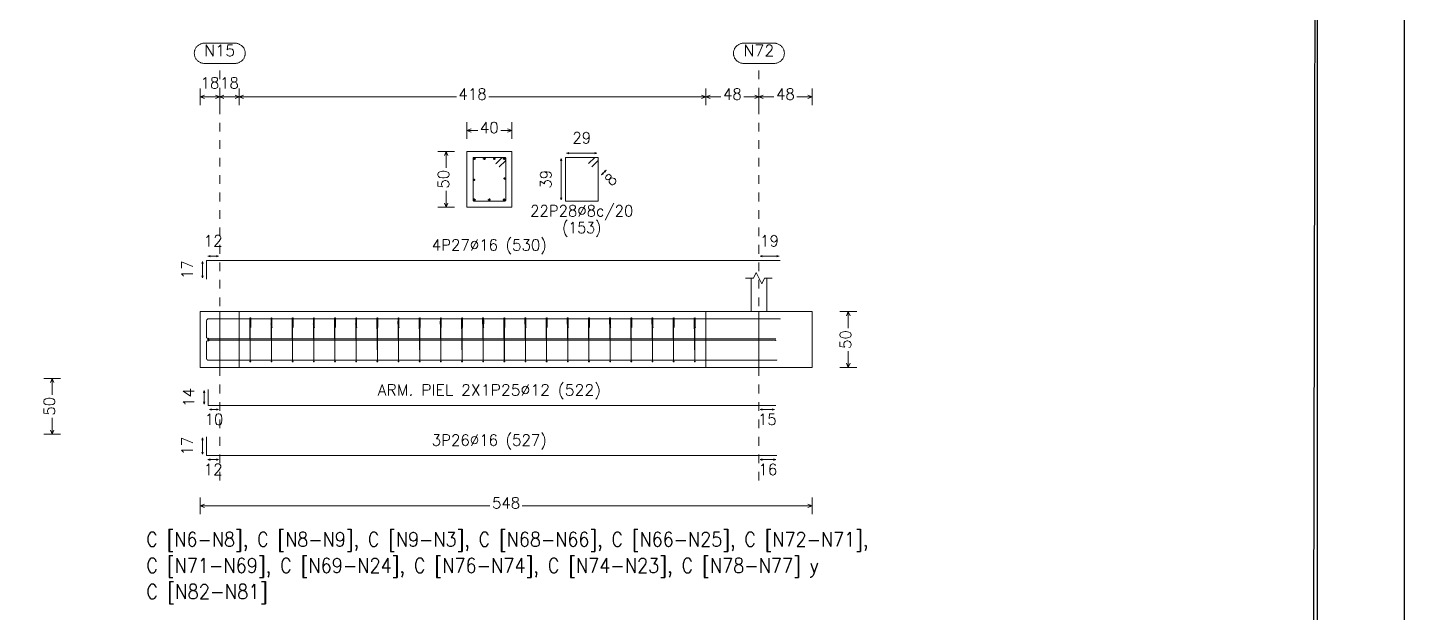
# Model space of a CAD drawing. Header units: millimetres. Extents: x -252 to 259, y -4 to 137.
# Drawn here: x 242.91 to 258.68, y 33.63 to 40.33 of the extents above; entities that cross this region are included whole.
import ezdxf
from ezdxf.enums import TextEntityAlignment as Align

# ---------------------------------------------------------------- set-up
doc = ezdxf.new("R2010")
doc.units = ezdxf.units.MM
doc.linetypes.add('CYPE_PUNTO', pattern=[0.075, 0, -0.075])
doc.layers.get('0').update_dxf_attribs({"lineweight": 0})
for name, color, linetype, lineweight in [('CIM_COTAS', 2, 'Continuous', 0), ('CIM_DIB_ARMADOS', 4, 'Continuous', 0), ('CIM_GEOMETRIA', 2, 'Continuous', 0), ('CIM_REFEREN', 2, 'Continuous', 0), ('CIM_TXT_ARMADOS', 3, 'Continuous', 0)]:
    doc.layers.add(name, color=color, linetype=linetype, lineweight=lineweight)
doc.layers.add('VG', color=7, linetype='Continuous')
doc.styles.add('CYPETXT', font='romans__.ttf', dxfattribs={"height": 0.2})

# ---------------------------------------------------------------- blocks, each defined once
blk = doc.blocks.new('PLANTILLA')
at = {"layer": 'VG'}
for p, q in [((72904.71, 49195.011), (72904.71, 49224.711)), ((72903.71, 49223.711), (72903.71, 49196.011))]:
    blk.add_line(p, q, dxfattribs=at)
blk.add_lwpolyline([(72864.71, 49223.711), (72864.71, 49196.011), (72885.71, 49196.011), (72885.71, 49199.611), (72903.66, 49199.561), (72903.71, 49223.711), (72864.71, 49223.711)], close=True, dxfattribs=at)

msp = doc.modelspace()

# ---------------------------------------------------------------- hatches: boundary and pattern name
at = {"layer": 'CIM_DIB_ARMADOS'}
h = msp.add_hatch(color=256, dxfattribs=at)
edge = h.paths.add_edge_path()
edge.add_arc((248.272, 38.769), 0.00102, 0, 360)
h = msp.add_hatch(color=256, dxfattribs=at)
edge = h.paths.add_edge_path()
edge.add_arc((248.309, 38.732), 0.00102, 0, 360)
h = msp.add_hatch(color=256, dxfattribs=at)
edge = h.paths.add_edge_path()
edge.add_arc((245.451, 36.932), 0.00102, 0, 360)
h = msp.add_hatch(color=256, dxfattribs=at)
edge = h.paths.add_edge_path()
edge.add_arc((245.694, 36.932), 0.00102, 0, 360)
h = msp.add_hatch(color=256, dxfattribs=at)
edge = h.paths.add_edge_path()
edge.add_arc((245.936, 36.932), 0.00102, 0, 360)
h = msp.add_hatch(color=256, dxfattribs=at)
edge = h.paths.add_edge_path()
edge.add_arc((246.179, 36.932), 0.00102, 0, 360)
h = msp.add_hatch(color=256, dxfattribs=at)
edge = h.paths.add_edge_path()
edge.add_arc((246.421, 36.932), 0.00102, 0, 360)
h = msp.add_hatch(color=256, dxfattribs=at)
edge = h.paths.add_edge_path()
edge.add_arc((246.664, 36.932), 0.00102, 0, 360)
h = msp.add_hatch(color=256, dxfattribs=at)
edge = h.paths.add_edge_path()
edge.add_arc((246.906, 36.932), 0.00102, 0, 360)
h = msp.add_hatch(color=256, dxfattribs=at)
edge = h.paths.add_edge_path()
edge.add_arc((247.148, 36.932), 0.00102, 0, 360)
h = msp.add_hatch(color=256, dxfattribs=at)
edge = h.paths.add_edge_path()
edge.add_arc((247.391, 36.932), 0.00102, 0, 360)
h = msp.add_hatch(color=256, dxfattribs=at)
edge = h.paths.add_edge_path()
edge.add_arc((247.633, 36.932), 0.00102, 0, 360)
h = msp.add_hatch(color=256, dxfattribs=at)
edge = h.paths.add_edge_path()
edge.add_arc((247.876, 36.932), 0.00102, 0, 360)
h = msp.add_hatch(color=256, dxfattribs=at)
edge = h.paths.add_edge_path()
edge.add_arc((248.118, 36.932), 0.00102, 0, 360)
h = msp.add_hatch(color=256, dxfattribs=at)
edge = h.paths.add_edge_path()
edge.add_arc((248.361, 36.932), 0.00102, 0, 360)
h = msp.add_hatch(color=256, dxfattribs=at)
edge = h.paths.add_edge_path()
edge.add_arc((248.603, 36.932), 0.00102, 0, 360)
h = msp.add_hatch(color=256, dxfattribs=at)
edge = h.paths.add_edge_path()
edge.add_arc((248.846, 36.932), 0.00102, 0, 360)
h = msp.add_hatch(color=256, dxfattribs=at)
edge = h.paths.add_edge_path()
edge.add_arc((249.088, 36.932), 0.00102, 0, 360)
h = msp.add_hatch(color=256, dxfattribs=at)
edge = h.paths.add_edge_path()
edge.add_arc((249.33, 36.932), 0.00102, 0, 360)
h = msp.add_hatch(color=256, dxfattribs=at)
edge = h.paths.add_edge_path()
edge.add_arc((249.573, 36.932), 0.00102, 0, 360)
h = msp.add_hatch(color=256, dxfattribs=at)
edge = h.paths.add_edge_path()
edge.add_arc((249.815, 36.932), 0.00102, 0, 360)
h = msp.add_hatch(color=256, dxfattribs=at)
edge = h.paths.add_edge_path()
edge.add_arc((250.058, 36.932), 0.00102, 0, 360)
h = msp.add_hatch(color=256, dxfattribs=at)
edge = h.paths.add_edge_path()
edge.add_arc((250.3, 36.932), 0.00102, 0, 360)
h = msp.add_hatch(color=256, dxfattribs=at)
edge = h.paths.add_edge_path()
edge.add_arc((250.543, 36.932), 0.00102, 0, 360)
h = msp.add_hatch(color=256, dxfattribs=at)
edge = h.paths.add_edge_path()
edge.add_arc((251.526, 36.989), 0.00102, 0, 360)
h = msp.add_hatch(color=256, dxfattribs=at)
edge = h.paths.add_edge_path()
edge.add_arc((244.957, 36.774), 0.00102, 0, 360)
h = msp.add_hatch(color=256, dxfattribs=at)
edge = h.paths.add_edge_path()
edge.add_arc((244.975, 36.761), 0.00102, 0, 360)
h = msp.add_hatch(color=256, dxfattribs=at)
edge = h.paths.add_edge_path()
edge.add_arc((245.462, 36.894), 0.00102, 0, 360)
h = msp.add_hatch(color=256, dxfattribs=at)
edge = h.paths.add_edge_path()
edge.add_arc((245.705, 36.894), 0.00102, 0, 360)
h = msp.add_hatch(color=256, dxfattribs=at)
edge = h.paths.add_edge_path()
edge.add_arc((245.947, 36.894), 0.00102, 0, 360)
h = msp.add_hatch(color=256, dxfattribs=at)
edge = h.paths.add_edge_path()
edge.add_arc((246.19, 36.894), 0.00102, 0, 360)
h = msp.add_hatch(color=256, dxfattribs=at)
edge = h.paths.add_edge_path()
edge.add_arc((246.432, 36.894), 0.00102, 0, 360)
h = msp.add_hatch(color=256, dxfattribs=at)
edge = h.paths.add_edge_path()
edge.add_arc((246.675, 36.894), 0.00102, 0, 360)
h = msp.add_hatch(color=256, dxfattribs=at)
edge = h.paths.add_edge_path()
edge.add_arc((246.917, 36.894), 0.00102, 0, 360)
h = msp.add_hatch(color=256, dxfattribs=at)
edge = h.paths.add_edge_path()
edge.add_arc((247.16, 36.894), 0.00102, 0, 360)
h = msp.add_hatch(color=256, dxfattribs=at)
edge = h.paths.add_edge_path()
edge.add_arc((247.402, 36.894), 0.00102, 0, 360)
h = msp.add_hatch(color=256, dxfattribs=at)
edge = h.paths.add_edge_path()
edge.add_arc((247.644, 36.894), 0.00102, 0, 360)
h = msp.add_hatch(color=256, dxfattribs=at)
edge = h.paths.add_edge_path()
edge.add_arc((247.887, 36.894), 0.00102, 0, 360)
h = msp.add_hatch(color=256, dxfattribs=at)
edge = h.paths.add_edge_path()
edge.add_arc((248.129, 36.894), 0.00102, 0, 360)
h = msp.add_hatch(color=256, dxfattribs=at)
edge = h.paths.add_edge_path()
edge.add_arc((248.372, 36.894), 0.00102, 0, 360)
h = msp.add_hatch(color=256, dxfattribs=at)
edge = h.paths.add_edge_path()
edge.add_arc((248.614, 36.894), 0.00102, 0, 360)
h = msp.add_hatch(color=256, dxfattribs=at)
edge = h.paths.add_edge_path()
edge.add_arc((248.857, 36.894), 0.00102, 0, 360)
h = msp.add_hatch(color=256, dxfattribs=at)
edge = h.paths.add_edge_path()
edge.add_arc((249.099, 36.894), 0.00102, 0, 360)
h = msp.add_hatch(color=256, dxfattribs=at)
edge = h.paths.add_edge_path()
edge.add_arc((249.342, 36.894), 0.00102, 0, 360)
h = msp.add_hatch(color=256, dxfattribs=at)
edge = h.paths.add_edge_path()
edge.add_arc((249.584, 36.894), 0.00102, 0, 360)
h = msp.add_hatch(color=256, dxfattribs=at)
edge = h.paths.add_edge_path()
edge.add_arc((249.826, 36.894), 0.00102, 0, 360)
h = msp.add_hatch(color=256, dxfattribs=at)
edge = h.paths.add_edge_path()
edge.add_arc((250.069, 36.894), 0.00102, 0, 360)
h = msp.add_hatch(color=256, dxfattribs=at)
edge = h.paths.add_edge_path()
edge.add_arc((250.311, 36.894), 0.00102, 0, 360)
h = msp.add_hatch(color=256, dxfattribs=at)
edge = h.paths.add_edge_path()
edge.add_arc((250.554, 36.894), 0.00102, 0, 360)
h = msp.add_hatch(color=256, dxfattribs=at)
edge = h.paths.add_edge_path()
edge.add_arc((251.475, 36.761), 0.00102, 0, 360)
h = msp.add_hatch(color=256, dxfattribs=at)
edge = h.paths.add_edge_path()
edge.add_arc((244.957, 36.733), 0.00102, 0, 360)
h = msp.add_hatch(color=256, dxfattribs=at)
edge = h.paths.add_edge_path()
edge.add_arc((244.975, 36.745), 0.00102, 0, 360)
h = msp.add_hatch(color=256, dxfattribs=at)
edge = h.paths.add_edge_path()
edge.add_arc((251.475, 36.745), 0.00102, 0, 360)
h = msp.add_hatch(color=256, dxfattribs=at)
edge = h.paths.add_edge_path()
edge.add_arc((251.488, 36.518), 0.00102, 0, 360)

# ---------------------------------------------------------------- linework, layer by layer
at = {"layer": 'CIM_COTAS', "linetype": 'CYPE_PUNTO'}
for p, q in [((245.107, 35.137), (245.107, 39.918)), ((251.283, 35.137), (251.283, 39.918))]:
    msp.add_line(p, q, dxfattribs=at)
at = {"layer": 'CIM_COTAS'}
for p, q in [((244.883, 39.438), (244.883, 39.63)), ((245.107, 39.438), (245.107, 39.63)), ((245.107, 39.438), (245.107, 39.63)), ((245.331, 39.438), (245.331, 39.63)), ((245.331, 39.438), (245.331, 39.63)), ((250.675, 39.438), (250.675, 39.63)), ((250.675, 39.438), (250.675, 39.63)), ((251.283, 39.438), (251.283, 39.63)), ((251.283, 39.438), (251.283, 39.63)), ((251.891, 39.438), (251.891, 39.63)), ((244.883, 39.534), (244.931, 39.553)), ((244.883, 39.534), (244.931, 39.515)), ((244.883, 39.534), (245.107, 39.534)), ((245.107, 39.534), (245.059, 39.553)), ((245.107, 39.534), (245.059, 39.515)), ((245.107, 39.534), (245.155, 39.553)), ((245.107, 39.534), (245.155, 39.515)), ((245.107, 39.534), (245.331, 39.534)), ((245.331, 39.534), (245.283, 39.553)), ((245.331, 39.534), (245.283, 39.515)), ((245.331, 39.534), (245.379, 39.553)), ((245.331, 39.534), (245.379, 39.515)), ((245.331, 39.534), (247.818, 39.534)), ((248.188, 39.534), (250.675, 39.534)), ((250.675, 39.534), (250.627, 39.553)), ((250.675, 39.534), (250.627, 39.515)), ((250.675, 39.534), (250.723, 39.553)), ((250.675, 39.534), (250.723, 39.515)), ((250.675, 39.534), (250.847, 39.534)), ((251.11, 39.534), (251.283, 39.534)), ((251.283, 39.534), (251.235, 39.553)), ((251.283, 39.534), (251.235, 39.515)), ((251.283, 39.534), (251.331, 39.553)), ((251.283, 39.534), (251.331, 39.515)), ((251.283, 39.534), (251.455, 39.534)), ((251.718, 39.534), (251.891, 39.534)), ((251.891, 39.534), (251.843, 39.553)), ((251.891, 39.534), (251.843, 39.515)), ((247.939, 39.054), (247.939, 39.246)), ((247.939, 39.15), (247.987, 39.169)), ((247.939, 39.15), (247.987, 39.131)), ((247.939, 39.15), (248.063, 39.15)), ((248.326, 39.15), (248.451, 39.15)), ((248.451, 39.15), (248.403, 39.169)), ((248.451, 39.15), (248.403, 39.131)), ((248.451, 39.054), (248.451, 39.246)), ((247.605, 38.91), (247.797, 38.91)), ((247.701, 38.91), (247.682, 38.862)), ((247.701, 38.91), (247.72, 38.862)), ((247.701, 38.722), (247.701, 38.91)), ((247.701, 38.27), (247.701, 38.459)), ((247.605, 38.27), (247.797, 38.27)), ((247.701, 38.27), (247.682, 38.318)), ((247.701, 38.27), (247.72, 38.318)), ((252.211, 37.073), (252.403, 37.073)), ((252.307, 37.073), (252.288, 37.025)), ((252.307, 37.073), (252.327, 37.025)), ((252.307, 36.885), (252.307, 37.073)), ((252.307, 36.433), (252.307, 36.622)), ((252.307, 36.433), (252.288, 36.481)), ((252.307, 36.433), (252.327, 36.481)), ((243.091, 36.308), (243.283, 36.308)), ((243.187, 36.308), (243.168, 36.26)), ((243.187, 36.308), (243.207, 36.26)), ((243.187, 36.12), (243.187, 36.308)), ((252.211, 36.433), (252.403, 36.433)), ((243.187, 35.668), (243.187, 35.857)), ((243.091, 35.668), (243.283, 35.668)), ((243.187, 35.668), (243.168, 35.716)), ((243.187, 35.668), (243.207, 35.716)), ((244.883, 34.753), (244.883, 34.945)), ((244.883, 34.849), (244.931, 34.868)), ((251.891, 34.849), (251.843, 34.868)), ((251.891, 34.753), (251.891, 34.945)), ((244.883, 34.849), (244.931, 34.83)), ((244.883, 34.849), (248.202, 34.849)), ((248.572, 34.849), (251.891, 34.849)), ((251.891, 34.849), (251.843, 34.83))]:
    msp.add_line(p, q, dxfattribs=at)
for points in [[(245.283, 40.149), (245.291, 40.148), (245.299, 40.148), (245.306, 40.146), (245.314, 40.144), (245.321, 40.142), (245.328, 40.139), (245.335, 40.136), (245.342, 40.132), (245.349, 40.128), (245.355, 40.124), (245.361, 40.119), (245.366, 40.113), (245.371, 40.108), (245.376, 40.102), (245.381, 40.095), (245.385, 40.089), (245.388, 40.082), (245.391, 40.075), (245.394, 40.067), (245.396, 40.06), (245.397, 40.053), (245.398, 40.045), (245.399, 40.037), (245.399, 40.03), (245.398, 40.022), (245.397, 40.014), (245.396, 40.007), (245.394, 39.999), (245.391, 39.992), (245.388, 39.985), (245.385, 39.978), (245.381, 39.971), (245.376, 39.965), (245.371, 39.959), (245.366, 39.953), (245.361, 39.948), (245.355, 39.943), (245.349, 39.938), (245.342, 39.934), (245.335, 39.931), (245.328, 39.927), (245.321, 39.925), (245.314, 39.922), (245.306, 39.92), (245.299, 39.919), (245.291, 39.918), (245.283, 39.918), (244.93, 39.918), (244.923, 39.918), (244.915, 39.919), (244.907, 39.92), (244.9, 39.922), (244.892, 39.925), (244.885, 39.927), (244.878, 39.931), (244.872, 39.934), (244.865, 39.938), (244.859, 39.943), (244.853, 39.948), (244.847, 39.953), (244.842, 39.959), (244.837, 39.965), (244.833, 39.971), (244.829, 39.978), (244.826, 39.985), (244.823, 39.992), (244.82, 39.999), (244.818, 40.007), (244.817, 40.014), (244.816, 40.022), (244.815, 40.03), (244.815, 40.037), (244.816, 40.045), (244.817, 40.053), (244.818, 40.06), (244.82, 40.067), (244.823, 40.075), (244.826, 40.082), (244.829, 40.089), (244.833, 40.095), (244.837, 40.102), (244.842, 40.108), (244.847, 40.113), (244.853, 40.119), (244.859, 40.124), (244.865, 40.128), (244.872, 40.132), (244.878, 40.136), (244.885, 40.139), (244.892, 40.142), (244.9, 40.144), (244.907, 40.146), (244.915, 40.148), (244.923, 40.148), (244.93, 40.149), (245.283, 40.149)], [(251.459, 40.149), (251.467, 40.148), (251.475, 40.148), (251.482, 40.146), (251.49, 40.144), (251.497, 40.142), (251.504, 40.139), (251.511, 40.136), (251.518, 40.132), (251.525, 40.128), (251.531, 40.124), (251.537, 40.119), (251.542, 40.113), (251.547, 40.108), (251.552, 40.102), (251.557, 40.095), (251.561, 40.089), (251.564, 40.082), (251.567, 40.075), (251.57, 40.067), (251.572, 40.06), (251.573, 40.053), (251.574, 40.045), (251.575, 40.037), (251.575, 40.03), (251.574, 40.022), (251.573, 40.014), (251.572, 40.007), (251.57, 39.999), (251.567, 39.992), (251.564, 39.985), (251.561, 39.978), (251.557, 39.971), (251.552, 39.965), (251.547, 39.959), (251.542, 39.953), (251.537, 39.948), (251.531, 39.943), (251.525, 39.938), (251.518, 39.934), (251.511, 39.931), (251.504, 39.927), (251.497, 39.925), (251.49, 39.922), (251.482, 39.92), (251.475, 39.919), (251.467, 39.918), (251.459, 39.918), (251.106, 39.918), (251.099, 39.918), (251.091, 39.919), (251.083, 39.92), (251.076, 39.922), (251.068, 39.925), (251.061, 39.927), (251.054, 39.931), (251.048, 39.934), (251.041, 39.938), (251.035, 39.943), (251.029, 39.948), (251.023, 39.953), (251.018, 39.959), (251.013, 39.965), (251.009, 39.971), (251.005, 39.978), (251.002, 39.985), (250.999, 39.992), (250.996, 39.999), (250.994, 40.007), (250.993, 40.014), (250.992, 40.022), (250.991, 40.03), (250.991, 40.037), (250.992, 40.045), (250.993, 40.053), (250.994, 40.06), (250.996, 40.067), (250.999, 40.075), (251.002, 40.082), (251.005, 40.089), (251.009, 40.095), (251.013, 40.102), (251.018, 40.108), (251.023, 40.113), (251.029, 40.119), (251.035, 40.124), (251.041, 40.128), (251.048, 40.132), (251.054, 40.136), (251.061, 40.139), (251.068, 40.142), (251.076, 40.144), (251.083, 40.146), (251.091, 40.148), (251.099, 40.148), (251.106, 40.149), (251.459, 40.149)]]:
    msp.add_lwpolyline(points, close=True, dxfattribs=at)
at = {"layer": 'CIM_DIB_ARMADOS'}
for p, q in [((248.008, 38.826), (248.039, 38.826)), ((248.023, 38.811), (248.023, 38.841)), ((248.122, 38.826), (248.153, 38.826)), ((248.138, 38.811), (248.138, 38.841)), ((248.237, 38.826), (248.267, 38.826)), ((248.252, 38.811), (248.252, 38.841)), ((248.351, 38.826), (248.382, 38.826)), ((248.366, 38.811), (248.366, 38.841)), ((248.009, 38.583), (248.032, 38.583)), ((248.021, 38.571), (248.021, 38.594)), ((248.357, 38.598), (248.38, 38.598)), ((248.369, 38.587), (248.369, 38.61)), ((248.008, 38.355), (248.039, 38.355)), ((248.023, 38.34), (248.023, 38.37)), ((248.179, 38.355), (248.21, 38.355)), ((248.195, 38.34), (248.195, 38.37)), ((248.351, 38.355), (248.382, 38.355)), ((248.366, 38.34), (248.366, 38.37))]:
    msp.add_line(p, q, dxfattribs=at)
for points in [[(248.309, 38.732), (248.379, 38.801), (248.381, 38.805), (248.382, 38.808), (248.382, 38.831), (248.38, 38.836), (248.377, 38.84), (248.371, 38.841), (248.018, 38.841), (248.013, 38.84), (248.009, 38.836), (248.008, 38.831), (248.008, 38.35), (248.009, 38.345), (248.013, 38.341), (248.018, 38.34), (248.371, 38.34), (248.377, 38.341), (248.38, 38.345), (248.382, 38.35), (248.382, 38.831), (248.38, 38.836), (248.377, 38.84), (248.371, 38.841), (248.349, 38.841), (248.345, 38.841), (248.342, 38.838), (248.272, 38.769)], [(249.368, 38.732), (249.441, 38.804), (249.441, 38.841), (249.067, 38.841), (249.067, 38.34), (249.441, 38.34), (249.441, 38.841), (249.403, 38.841), (249.331, 38.769)], [(244.957, 37.446), (244.957, 37.661), (245.107, 37.661), (251.283, 37.661), (251.526, 37.661)], [(244.957, 36.774), (244.957, 36.973), (244.959, 36.981), (244.965, 36.987), (244.972, 36.989), (245.107, 36.989), (251.283, 36.989), (251.526, 36.989)], [(245.462, 36.894), (245.463, 36.964), (245.463, 36.967), (245.463, 36.971), (245.462, 36.994), (245.462, 36.999), (245.462, 37.003), (245.462, 37.004), (245.457, 37.004), (245.457, 37.003), (245.457, 36.999), (245.457, 36.994), (245.457, 36.512), (245.457, 36.507), (245.457, 36.504), (245.457, 36.502), (245.457, 36.504), (245.457, 36.507), (245.457, 36.512), (245.452, 36.994), (245.452, 36.999), (245.452, 37.003), (245.452, 37.004), (245.452, 37.004), (245.452, 37.003), (245.452, 37.001), (245.451, 36.932)], [(245.705, 36.894), (245.705, 36.964), (245.705, 36.967), (245.705, 36.971), (245.705, 36.994), (245.705, 36.999), (245.705, 37.003), (245.705, 37.004), (245.7, 37.004), (245.7, 37.003), (245.7, 36.999), (245.7, 36.994), (245.7, 36.512), (245.7, 36.507), (245.7, 36.504), (245.7, 36.502), (245.7, 36.504), (245.7, 36.507), (245.7, 36.512), (245.695, 36.994), (245.695, 36.999), (245.694, 37.003), (245.694, 37.004), (245.694, 37.004), (245.694, 37.003), (245.694, 37.001), (245.694, 36.932)], [(245.947, 36.894), (245.948, 36.964), (245.948, 36.967), (245.948, 36.971), (245.947, 36.994), (245.947, 36.999), (245.947, 37.003), (245.947, 37.004), (245.942, 37.004), (245.942, 37.003), (245.942, 36.999), (245.942, 36.994), (245.942, 36.512), (245.942, 36.507), (245.942, 36.504), (245.942, 36.502), (245.942, 36.504), (245.942, 36.507), (245.942, 36.512), (245.937, 36.994), (245.937, 36.999), (245.937, 37.003), (245.937, 37.004), (245.937, 37.004), (245.936, 37.003), (245.936, 37.001), (245.936, 36.932)], [(246.19, 36.894), (246.19, 36.964), (246.19, 36.967), (246.19, 36.971), (246.19, 36.994), (246.19, 36.999), (246.19, 37.003), (246.19, 37.004), (246.185, 37.004), (246.185, 37.003), (246.185, 36.999), (246.185, 36.994), (246.185, 36.512), (246.185, 36.507), (246.185, 36.504), (246.185, 36.502), (246.185, 36.504), (246.184, 36.507), (246.184, 36.512), (246.18, 36.994), (246.179, 36.999), (246.179, 37.003), (246.179, 37.004), (246.179, 37.004), (246.179, 37.003), (246.179, 37.001), (246.179, 36.932)], [(246.432, 36.894), (246.432, 36.964), (246.432, 36.967), (246.432, 36.971), (246.432, 36.994), (246.432, 36.999), (246.432, 37.003), (246.432, 37.004), (246.427, 37.004), (246.427, 37.003), (246.427, 36.999), (246.427, 36.994), (246.427, 36.512), (246.427, 36.507), (246.427, 36.504), (246.427, 36.502), (246.427, 36.504), (246.427, 36.507), (246.427, 36.512), (246.422, 36.994), (246.422, 36.999), (246.422, 37.003), (246.422, 37.004), (246.421, 37.004), (246.421, 37.003), (246.421, 37.001), (246.421, 36.932)], [(246.675, 36.894), (246.675, 36.964), (246.675, 36.967), (246.675, 36.971), (246.675, 36.994), (246.675, 36.999), (246.674, 37.003), (246.674, 37.004), (246.67, 37.004), (246.669, 37.003), (246.669, 36.999), (246.669, 36.994), (246.669, 36.512), (246.669, 36.507), (246.669, 36.504), (246.669, 36.502), (246.669, 36.504), (246.669, 36.507), (246.669, 36.512), (246.664, 36.994), (246.664, 36.999), (246.664, 37.003), (246.664, 37.004), (246.664, 37.004), (246.664, 37.003), (246.664, 37.001), (246.664, 36.932)], [(246.917, 36.894), (246.917, 36.964), (246.917, 36.967), (246.917, 36.971), (246.917, 36.994), (246.917, 36.999), (246.917, 37.003), (246.917, 37.004), (246.912, 37.004), (246.912, 37.003), (246.912, 36.999), (246.912, 36.994), (246.912, 36.512), (246.912, 36.507), (246.912, 36.504), (246.912, 36.502), (246.912, 36.504), (246.912, 36.507), (246.912, 36.512), (246.907, 36.994), (246.907, 36.999), (246.907, 37.003), (246.907, 37.004), (246.906, 37.004), (246.906, 37.003), (246.906, 37.001), (246.906, 36.932)], [(247.16, 36.894), (247.16, 36.964), (247.16, 36.967), (247.16, 36.971), (247.16, 36.994), (247.159, 36.999), (247.159, 37.003), (247.159, 37.004), (247.154, 37.004), (247.154, 37.003), (247.154, 36.999), (247.154, 36.994), (247.154, 36.512), (247.154, 36.507), (247.154, 36.504), (247.154, 36.502), (247.154, 36.504), (247.154, 36.507), (247.154, 36.512), (247.149, 36.994), (247.149, 36.999), (247.149, 37.003), (247.149, 37.004), (247.149, 37.004), (247.149, 37.003), (247.149, 37.001), (247.148, 36.932)], [(247.402, 36.894), (247.402, 36.964), (247.402, 36.967), (247.402, 36.971), (247.402, 36.994), (247.402, 36.999), (247.402, 37.003), (247.402, 37.004), (247.397, 37.004), (247.397, 37.003), (247.397, 36.999), (247.397, 36.994), (247.397, 36.512), (247.397, 36.507), (247.397, 36.504), (247.397, 36.502), (247.397, 36.504), (247.397, 36.507), (247.397, 36.512), (247.392, 36.994), (247.392, 36.999), (247.392, 37.003), (247.391, 37.004), (247.391, 37.004), (247.391, 37.003), (247.391, 37.001), (247.391, 36.932)], [(247.644, 36.894), (247.645, 36.964), (247.645, 36.967), (247.645, 36.971), (247.644, 36.994), (247.644, 36.999), (247.644, 37.003), (247.644, 37.004), (247.639, 37.004), (247.639, 37.003), (247.639, 36.999), (247.639, 36.994), (247.639, 36.512), (247.639, 36.507), (247.639, 36.504), (247.639, 36.502), (247.639, 36.504), (247.639, 36.507), (247.639, 36.512), (247.634, 36.994), (247.634, 36.999), (247.634, 37.003), (247.634, 37.004), (247.634, 37.004), (247.634, 37.003), (247.634, 37.001), (247.633, 36.932)], [(247.887, 36.894), (247.887, 36.964), (247.887, 36.967), (247.887, 36.971), (247.887, 36.994), (247.887, 36.999), (247.887, 37.003), (247.887, 37.004), (247.882, 37.004), (247.882, 37.003), (247.882, 36.999), (247.882, 36.994), (247.882, 36.512), (247.882, 36.507), (247.882, 36.504), (247.882, 36.502), (247.882, 36.504), (247.882, 36.507), (247.882, 36.512), (247.877, 36.994), (247.877, 36.999), (247.876, 37.003), (247.876, 37.004), (247.876, 37.004), (247.876, 37.003), (247.876, 37.001), (247.876, 36.932)], [(248.129, 36.894), (248.13, 36.964), (248.13, 36.967), (248.13, 36.971), (248.129, 36.994), (248.129, 36.999), (248.129, 37.003), (248.129, 37.004), (248.124, 37.004), (248.124, 37.003), (248.124, 36.999), (248.124, 36.994), (248.124, 36.512), (248.124, 36.507), (248.124, 36.504), (248.124, 36.502), (248.124, 36.504), (248.124, 36.507), (248.124, 36.512), (248.119, 36.994), (248.119, 36.999), (248.119, 37.003), (248.119, 37.004), (248.119, 37.004), (248.118, 37.003), (248.118, 37.001), (248.118, 36.932)], [(248.372, 36.894), (248.372, 36.964), (248.372, 36.967), (248.372, 36.971), (248.372, 36.994), (248.372, 36.999), (248.372, 37.003), (248.371, 37.004), (248.367, 37.004), (248.367, 37.003), (248.367, 36.999), (248.367, 36.994), (248.367, 36.512), (248.367, 36.507), (248.367, 36.504), (248.367, 36.502), (248.367, 36.504), (248.366, 36.507), (248.366, 36.512), (248.362, 36.994), (248.361, 36.999), (248.361, 37.003), (248.361, 37.004), (248.361, 37.004), (248.361, 37.003), (248.361, 37.001), (248.361, 36.932)], [(248.614, 36.894), (248.614, 36.964), (248.614, 36.967), (248.614, 36.971), (248.614, 36.994), (248.614, 36.999), (248.614, 37.003), (248.614, 37.004), (248.609, 37.004), (248.609, 37.003), (248.609, 36.999), (248.609, 36.994), (248.609, 36.512), (248.609, 36.507), (248.609, 36.504), (248.609, 36.502), (248.609, 36.504), (248.609, 36.507), (248.609, 36.512), (248.604, 36.994), (248.604, 36.999), (248.604, 37.003), (248.604, 37.004), (248.603, 37.004), (248.603, 37.003), (248.603, 37.001), (248.603, 36.932)], [(248.857, 36.894), (248.857, 36.964), (248.857, 36.967), (248.857, 36.971), (248.857, 36.994), (248.857, 36.999), (248.856, 37.003), (248.856, 37.004), (248.852, 37.004), (248.851, 37.003), (248.851, 36.999), (248.851, 36.994), (248.851, 36.512), (248.851, 36.507), (248.851, 36.504), (248.851, 36.502), (248.851, 36.504), (248.851, 36.507), (248.851, 36.512), (248.846, 36.994), (248.846, 36.999), (248.846, 37.003), (248.846, 37.004), (248.846, 37.004), (248.846, 37.003), (248.846, 37.001), (248.846, 36.932)], [(249.099, 36.894), (249.099, 36.964), (249.099, 36.967), (249.099, 36.971), (249.099, 36.994), (249.099, 36.999), (249.099, 37.003), (249.099, 37.004), (249.094, 37.004), (249.094, 37.003), (249.094, 36.999), (249.094, 36.994), (249.094, 36.512), (249.094, 36.507), (249.094, 36.504), (249.094, 36.502), (249.094, 36.504), (249.094, 36.507), (249.094, 36.512), (249.089, 36.994), (249.089, 36.999), (249.089, 37.003), (249.089, 37.004), (249.088, 37.004), (249.088, 37.003), (249.088, 37.001), (249.088, 36.932)], [(249.342, 36.894), (249.342, 36.964), (249.342, 36.967), (249.342, 36.971), (249.342, 36.994), (249.341, 36.999), (249.341, 37.003), (249.341, 37.004), (249.336, 37.004), (249.336, 37.003), (249.336, 36.999), (249.336, 36.994), (249.336, 36.512), (249.336, 36.507), (249.336, 36.504), (249.336, 36.502), (249.336, 36.504), (249.336, 36.507), (249.336, 36.512), (249.331, 36.994), (249.331, 36.999), (249.331, 37.003), (249.331, 37.004), (249.331, 37.004), (249.331, 37.003), (249.331, 37.001), (249.33, 36.932)], [(249.584, 36.894), (249.584, 36.964), (249.584, 36.967), (249.584, 36.971), (249.584, 36.994), (249.584, 36.999), (249.584, 37.003), (249.584, 37.004), (249.579, 37.004), (249.579, 37.003), (249.579, 36.999), (249.579, 36.994), (249.579, 36.512), (249.579, 36.507), (249.579, 36.504), (249.579, 36.502), (249.579, 36.504), (249.579, 36.507), (249.579, 36.512), (249.574, 36.994), (249.574, 36.999), (249.574, 37.003), (249.573, 37.004), (249.573, 37.004), (249.573, 37.003), (249.573, 37.001), (249.573, 36.932)], [(249.826, 36.894), (249.827, 36.964), (249.827, 36.967), (249.827, 36.971), (249.826, 36.994), (249.826, 36.999), (249.826, 37.003), (249.826, 37.004), (249.821, 37.004), (249.821, 37.003), (249.821, 36.999), (249.821, 36.994), (249.821, 36.512), (249.821, 36.507), (249.821, 36.504), (249.821, 36.502), (249.821, 36.504), (249.821, 36.507), (249.821, 36.512), (249.816, 36.994), (249.816, 36.999), (249.816, 37.003), (249.816, 37.004), (249.816, 37.004), (249.816, 37.003), (249.816, 37.001), (249.815, 36.932)], [(250.069, 36.894), (250.069, 36.964), (250.069, 36.967), (250.069, 36.971), (250.069, 36.994), (250.069, 36.999), (250.069, 37.003), (250.069, 37.004), (250.064, 37.004), (250.064, 37.003), (250.064, 36.999), (250.064, 36.994), (250.064, 36.512), (250.064, 36.507), (250.064, 36.504), (250.064, 36.502), (250.064, 36.504), (250.064, 36.507), (250.064, 36.512), (250.059, 36.994), (250.059, 36.999), (250.058, 37.003), (250.058, 37.004), (250.058, 37.004), (250.058, 37.003), (250.058, 37.001), (250.058, 36.932)], [(250.311, 36.894), (250.312, 36.964), (250.312, 36.967), (250.312, 36.971), (250.311, 36.994), (250.311, 36.999), (250.311, 37.003), (250.311, 37.004), (250.306, 37.004), (250.306, 37.003), (250.306, 36.999), (250.306, 36.994), (250.306, 36.512), (250.306, 36.507), (250.306, 36.504), (250.306, 36.502), (250.306, 36.504), (250.306, 36.507), (250.306, 36.512), (250.301, 36.994), (250.301, 36.999), (250.301, 37.003), (250.301, 37.004), (250.3, 37.004), (250.3, 37.003), (250.3, 37.001), (250.3, 36.932)], [(250.554, 36.894), (250.554, 36.964), (250.554, 36.967), (250.554, 36.971), (250.554, 36.994), (250.554, 36.999), (250.554, 37.003), (250.553, 37.004), (250.549, 37.004), (250.549, 37.003), (250.549, 36.999), (250.549, 36.994), (250.549, 36.512), (250.549, 36.507), (250.549, 36.504), (250.549, 36.502), (250.548, 36.504), (250.548, 36.507), (250.548, 36.512), (250.543, 36.994), (250.543, 36.999), (250.543, 37.003), (250.543, 37.004), (250.543, 37.004), (250.543, 37.003), (250.543, 37.001), (250.543, 36.932)], [(244.975, 36.761), (244.977, 36.761), (244.981, 36.761), (244.988, 36.761), (245.107, 36.761), (251.283, 36.761), (251.475, 36.761)], [(244.957, 36.733), (244.957, 36.533), (244.959, 36.525), (244.965, 36.52), (244.972, 36.518), (245.107, 36.518), (251.283, 36.518), (251.488, 36.518)], [(244.975, 36.745), (244.977, 36.745), (244.981, 36.745), (244.988, 36.745), (245.107, 36.745), (251.283, 36.745), (251.475, 36.745)], [(244.975, 36.181), (244.975, 35.999), (245.107, 35.999), (251.283, 35.999), (251.475, 35.999)], [(244.957, 35.64), (244.957, 35.425), (245.107, 35.425), (251.283, 35.425), (251.488, 35.425)]]:
    msp.add_lwpolyline(points, dxfattribs=at)
for centre, radius in [((248.023, 38.826), 0.0102), ((248.138, 38.826), 0.0102), ((248.252, 38.826), 0.0102), ((248.366, 38.826), 0.0102), ((248.272, 38.769), 0.00102), ((248.309, 38.732), 0.00102), ((248.021, 38.583), 0.00768), ((248.369, 38.598), 0.00768), ((248.023, 38.355), 0.0102), ((248.195, 38.355), 0.0102), ((248.366, 38.355), 0.0102), ((245.451, 36.932), 0.00102), ((245.694, 36.932), 0.00102), ((245.936, 36.932), 0.00102), ((246.179, 36.932), 0.00102), ((246.421, 36.932), 0.00102), ((246.664, 36.932), 0.00102), ((246.906, 36.932), 0.00102), ((247.148, 36.932), 0.00102), ((247.391, 36.932), 0.00102), ((247.633, 36.932), 0.00102), ((247.876, 36.932), 0.00102), ((248.118, 36.932), 0.00102), ((248.361, 36.932), 0.00102), ((248.603, 36.932), 0.00102), ((248.846, 36.932), 0.00102), ((249.088, 36.932), 0.00102), ((249.33, 36.932), 0.00102), ((249.573, 36.932), 0.00102), ((249.815, 36.932), 0.00102), ((250.058, 36.932), 0.00102), ((250.3, 36.932), 0.00102), ((250.543, 36.932), 0.00102), ((251.526, 36.989), 0.00102), ((244.957, 36.774), 0.00102), ((244.975, 36.761), 0.00768), ((244.975, 36.745), 0.00768), ((244.975, 36.761), 0.00102), ((245.462, 36.894), 0.00102), ((245.705, 36.894), 0.00102), ((245.947, 36.894), 0.00102), ((246.19, 36.894), 0.00102), ((246.432, 36.894), 0.00102), ((246.675, 36.894), 0.00102), ((246.917, 36.894), 0.00102), ((247.16, 36.894), 0.00102), ((247.402, 36.894), 0.00102), ((247.644, 36.894), 0.00102), ((247.887, 36.894), 0.00102), ((248.129, 36.894), 0.00102), ((248.372, 36.894), 0.00102), ((248.614, 36.894), 0.00102), ((248.857, 36.894), 0.00102), ((249.099, 36.894), 0.00102), ((249.342, 36.894), 0.00102), ((249.584, 36.894), 0.00102), ((249.826, 36.894), 0.00102), ((250.069, 36.894), 0.00102), ((250.311, 36.894), 0.00102), ((250.554, 36.894), 0.00102), ((251.475, 36.761), 0.00102), ((244.957, 36.733), 0.00102), ((244.975, 36.745), 0.00102), ((251.475, 36.745), 0.00102), ((245.457, 36.502), 0.00512), ((245.7, 36.502), 0.00512), ((245.942, 36.502), 0.00512), ((246.185, 36.502), 0.00512), ((246.427, 36.502), 0.00512), ((246.669, 36.502), 0.00512), ((246.912, 36.502), 0.00512), ((247.154, 36.502), 0.00512), ((247.397, 36.502), 0.00512), ((247.639, 36.502), 0.00512), ((247.882, 36.502), 0.00512), ((248.124, 36.502), 0.00512), ((248.367, 36.502), 0.00512), ((248.609, 36.502), 0.00512), ((248.851, 36.502), 0.00512), ((249.094, 36.502), 0.00512), ((249.336, 36.502), 0.00512), ((249.579, 36.502), 0.00512), ((249.821, 36.502), 0.00512), ((250.064, 36.502), 0.00512), ((250.306, 36.502), 0.00512), ((250.549, 36.502), 0.00512), ((251.488, 36.518), 0.00102)]:
    msp.add_circle(centre, radius, dxfattribs=at)
at = {"layer": 'CIM_GEOMETRIA'}
for p, q in [((251.193, 37.457), (251.193, 37.073)), ((251.372, 37.073), (251.372, 37.457)), ((244.883, 37.073), (245.331, 37.073)), ((244.883, 37.073), (244.883, 36.433)), ((245.107, 36.433), (245.107, 37.073)), ((251.283, 37.073), (245.107, 37.073)), ((245.331, 36.433), (245.331, 37.073)), ((250.675, 37.073), (251.891, 37.073)), ((250.675, 37.073), (250.675, 36.433)), ((251.372, 37.073), (251.193, 37.073)), ((251.283, 37.073), (251.283, 36.433)), ((251.891, 36.433), (251.891, 37.073)), ((245.331, 36.433), (244.883, 36.433)), ((245.107, 36.433), (251.283, 36.433)), ((251.891, 36.433), (250.675, 36.433))]:
    msp.add_line(p, q, dxfattribs=at)
msp.add_lwpolyline([(247.939, 38.91), (247.939, 38.27), (248.451, 38.27), (248.451, 38.91), (247.939, 38.91)], close=True, dxfattribs=at)
msp.add_lwpolyline([(251.129, 37.457), (251.219, 37.457), (251.251, 37.521), (251.315, 37.393), (251.347, 37.457), (251.436, 37.457)], dxfattribs=at)
at = {"layer": 'CIM_TXT_ARMADOS'}
for p, q in [((249.011, 38.803), (249.019, 38.828)), ((249.027, 38.803), (249.019, 38.828)), ((249.019, 38.828), (249.019, 38.353)), ((249.105, 38.897), (249.08, 38.889)), ((249.105, 38.881), (249.08, 38.889)), ((249.428, 38.889), (249.08, 38.889)), ((249.402, 38.897), (249.428, 38.889)), ((249.402, 38.881), (249.428, 38.889)), ((249.479, 38.639), (249.533, 38.693)), ((249.492, 38.663), (249.479, 38.639)), ((249.503, 38.652), (249.479, 38.639)), ((249.51, 38.681), (249.533, 38.693)), ((249.521, 38.67), (249.533, 38.693)), ((249.011, 38.378), (249.019, 38.353)), ((249.027, 38.378), (249.019, 38.353)), ((244.996, 37.717), (244.97, 37.709)), ((244.996, 37.701), (244.97, 37.709)), ((244.97, 37.709), (245.094, 37.709)), ((245.068, 37.717), (245.094, 37.709)), ((245.068, 37.701), (245.094, 37.709)), ((251.321, 37.717), (251.296, 37.709)), ((251.321, 37.701), (251.296, 37.709)), ((251.296, 37.709), (251.513, 37.709)), ((251.488, 37.717), (251.513, 37.709)), ((251.488, 37.701), (251.513, 37.709)), ((244.901, 37.623), (244.909, 37.648)), ((244.917, 37.623), (244.909, 37.648)), ((244.909, 37.459), (244.909, 37.648)), ((244.901, 37.485), (244.909, 37.459)), ((244.917, 37.485), (244.909, 37.459)), ((244.919, 36.142), (244.927, 36.168)), ((244.935, 36.142), (244.927, 36.168)), ((244.927, 36.168), (244.927, 36.012)), ((244.919, 36.038), (244.927, 36.012)), ((244.935, 36.038), (244.927, 36.012)), ((245.014, 35.959), (244.988, 35.951)), ((245.014, 35.943), (244.988, 35.951)), ((244.988, 35.951), (245.094, 35.951)), ((245.068, 35.959), (245.094, 35.951)), ((245.068, 35.943), (245.094, 35.951)), ((251.321, 35.959), (251.296, 35.951)), ((251.321, 35.943), (251.296, 35.951)), ((251.296, 35.951), (251.462, 35.951)), ((251.436, 35.959), (251.462, 35.951)), ((251.436, 35.943), (251.462, 35.951)), ((244.901, 35.602), (244.909, 35.627)), ((244.917, 35.602), (244.909, 35.627)), ((244.909, 35.627), (244.909, 35.438)), ((244.901, 35.464), (244.909, 35.438)), ((244.917, 35.464), (244.909, 35.438)), ((244.996, 35.385), (244.97, 35.377)), ((244.996, 35.369), (244.97, 35.377)), ((244.97, 35.377), (245.094, 35.377)), ((245.068, 35.385), (245.094, 35.377)), ((245.068, 35.369), (245.094, 35.377)), ((251.321, 35.385), (251.296, 35.377)), ((251.321, 35.369), (251.296, 35.377)), ((251.296, 35.377), (251.475, 35.377)), ((251.449, 35.385), (251.475, 35.377)), ((251.449, 35.369), (251.475, 35.377))]:
    msp.add_line(p, q, dxfattribs=at)

# ---------------------------------------------------------------- block references
msp.add_blockref('PLANTILLA', (-72646.033, -49171.714))

# ---------------------------------------------------------------- texts
at = {"layer": 'CIM_COTAS', "style": 'CYPETXT'}
for s, width, p, p2 in [('N15', 0.924861, (244.93, 40.001), (245.283, 40.001)), ('N72', 0.924861, (251.106, 40.001), (251.459, 40.001)), ('18', 0.872087, (244.887, 39.63), (245.102, 39.63)), ('18', 0.872087, (245.111, 39.63), (245.326, 39.63)), ('418', 0.872087, (247.842, 39.502), (248.164, 39.502)), ('48', 0.872087, (250.871, 39.502), (251.086, 39.502)), ('48', 0.872087, (251.479, 39.502), (251.694, 39.502)), ('40', 0.872087, (248.087, 39.118), (248.302, 39.118)), ('548', 0.872087, (248.226, 34.817), (248.548, 34.817))]:
    msp.add_text(s, height=0.128, dxfattribs=dict(at, width=width)).set_placement(p, p2, align=Align.FIT)
at = {"layer": 'CIM_COTAS', "style": 'CYPETXT', "width": 0.872087}
for p, p2 in [((247.733, 38.483), (247.733, 38.698)), ((252.339, 36.646), (252.339, 36.861)), ((243.219, 35.881), (243.219, 36.096))]:
    msp.add_text('50', height=0.128, rotation=90, dxfattribs=at).set_placement(p, p2, align=Align.FIT)
at = {"layer": 'CIM_REFEREN', "style": 'CYPETXT'}
for s, width, p, p2 in [('C [N6-N8], C [N8-N9], C [N9-N3], C [N68-N66], C [N66-N25], C [N72-N71],', 0.755317, (244.265, 34.381), (252.536, 34.381)), ('C [N71-N69], C [N69-N24], C [N76-N74], C [N74-N23], C [N78-N77] y', 0.761535, (244.265, 34.081), (251.967, 34.081)), ('C [N82-N81]', 0.788413, (244.265, 33.782), (245.655, 33.782))]:
    msp.add_text(s, height=0.1664, dxfattribs=dict(at, width=width)).set_placement(p, p2, align=Align.FIT)
at = {"layer": 'CIM_TXT_ARMADOS', "style": 'CYPETXT'}
for s, width, p, p2 in [('29', 0.872087, (249.146, 39.001), (249.361, 39.001)), ('22P28%%c8c/20', 0.870564, (248.663, 38.164), (249.844, 38.164)), ('(153)', 0.825691, (249.029, 37.972), (249.478, 37.972)), ('12', 0.872087, (244.924, 37.821), (245.139, 37.821)), ('4P27%%c16 (530)', 0.858421, (247.535, 37.773), (248.854, 37.773)), ('19', 0.872087, (251.297, 37.821), (251.512, 37.821)), ('ARM. PIEL 2X1P25%%c12 (522)', 0.885641, (246.915, 36.111), (249.475, 36.111)), ('10', 0.872087, (244.933, 35.775), (245.148, 35.775)), ('15', 0.872087, (251.271, 35.775), (251.486, 35.775)), ('3P26%%c16 (527)', 0.858421, (247.535, 35.537), (248.854, 35.537)), ('12', 0.872087, (244.924, 35.201), (245.139, 35.201)), ('16', 0.872087, (251.278, 35.201), (251.493, 35.201))]:
    msp.add_text(s, height=0.128, dxfattribs=dict(at, width=width)).set_placement(p, p2, align=Align.FIT)
at = {"layer": 'CIM_TXT_ARMADOS', "style": 'CYPETXT', "width": 0.872087}
for s, rotation, p, p2 in [('39', 90, (248.907, 38.483), (248.907, 38.698)), ('8', 45.0012, (249.593, 38.504), (249.669, 38.58)), ('17', 90, (244.797, 37.446), (244.797, 37.661)), ('14', 90, (244.815, 35.982), (244.815, 36.198)), ('17', 90, (244.797, 35.425), (244.797, 35.64))]:
    msp.add_text(s, height=0.128, rotation=rotation, dxfattribs=at).set_placement(p, p2, align=Align.FIT)

doc.saveas('drawing.dxf')
